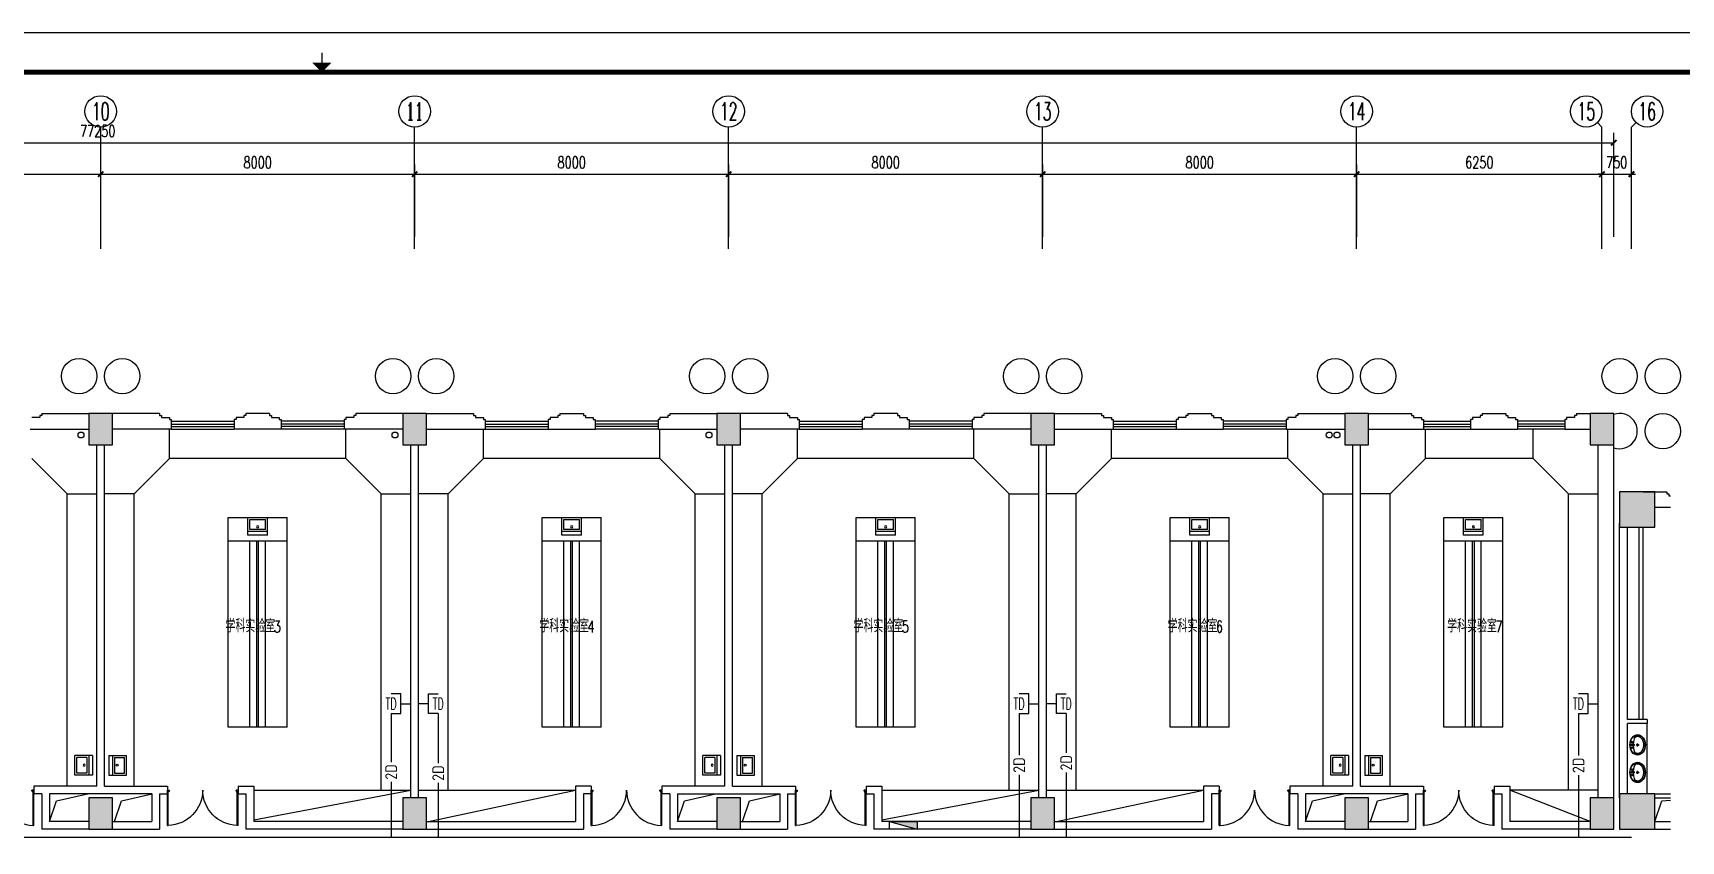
# Model space of a CAD drawing. Extents: x 190999 to 834799, y -200814 to 215286.
# Drawn here: x 361987 to 403976, y 51186 to 71786 of the extents above; entities that cross this region are included whole.
import ezdxf
from ezdxf.enums import TextEntityAlignment as Align

# ---------------------------------------------------------------- set-up
doc = ezdxf.new("R2010")
doc.units = 0
doc.header["$LTSCALE"] = 1000
doc.header["$MEASUREMENT"] = 0
for name, color, linetype in [('00-EQUIP', 3, 'Continuous'), ('00-SIG_TEXT', 7, 'Continuous'), ('00-WIRE-4', 6, 'Continuous'), ('A-卫生间', 250, 'Continuous'), ('A-墙线', 2, 'Continuous'), ('A-外包装修', 250, 'Continuous'), ('A-外窗', 145, 'Continuous'), ('A-家具', 250, 'Continuous'), ('A-门', 167, 'Continuous'), ('AXIS', 3, 'Continuous'), ('AXIS_TEXT', 7, 'Continuous'), ('COLUMN', 2, 'Continuous'), ('EQUIP_消火栓', 6, 'Continuous'), ('PUB_HATCH', 250, 'Continuous'), ('图框', 189, 'Continuous'), ('房间名称', 7, 'Continuous'), ('桥架', 1, 'Continuous'), ('洞口线', 177, 'Continuous'), ('雨水管', 3, 'Continuous')]:
    doc.layers.add(name, color=color, linetype=linetype)
doc.styles.add('-GBCBIGGBENOR', font='GBENOR.shx', dxfattribs={"bigfont": 'GBCBIG.shx'})
doc.styles.add('_COMPLEX', font='COMPLEX.shx', dxfattribs={"width": 0.5})
doc.styles.add('_TCH_AXIS', font='COMPLEX', dxfattribs={"bigfont": 'GBCBIG'})
doc.styles.add('_TCH_DIM', font='SIMPLEX', dxfattribs={"bigfont": 'GBCBIG'})
doc.styles.add('COMPLEX', font='COMPLEX')
doc.styles.add('DIM_FONT', font='SIMPLEX', dxfattribs={"width": 0.7, "bigfont": 'GBCBIG'})
doc.styles.get("Standard").update_dxf_attribs({"font": 'simhei.ttf'})
doc.styles.add('zz-1', font='arial.ttf', dxfattribs={"width": 0.8})
doc.dimstyles.new('DIMN', dxfattribs={"dimtxt": 300, "dimasz": 100, "dimexe": 250, "dimexo": 300, "dimgap": 150, "dimtad": 1, "dimdec": 0, "dimzin": 0, "dimdsep": 46, "dimtxsty": 'DIM_FONT', "dimblk": 'ARCHTICK', "dimcen": 0.09, "dimclrt": 7, "dimazin": 2, "dimtfac": 1, "dimtdec": 0, "dimtix": 1, "dimtmove": 2, "dimatfit": 3, "dimfxl": 0, "dimtolj": 1, "dimtzin": 0, "dimarcsym": 0})

# ---------------------------------------------------------------- blocks, each defined once
blk = doc.blocks.new('TJAD_TK_A0')
at = {"layer": '图框'}
blk.add_line((2162, 399.3), (973, 399.3), dxfattribs=at)
at = {"layer": '图框', "const_width": 0.3}
blk.add_lwpolyline([(1567.5, 391.74), (1567.5, 394.24)], dxfattribs=at)
at = {"layer": '图框', "const_width": 1.2}
blk.add_lwpolyline([(2152, -431.7), (2152, 389.3), (998, 389.3), (998, -431.7)], close=True, dxfattribs=at)
at = {"layer": '图框'}
blk.add_solid([(1565, 391.74), (1570, 391.74), (1567.5, 389.24)], dxfattribs=at)
blk = doc.blocks.new('m1800')
at = {"layer": 'A-墙线'}
for p, q in [((-900, -100), (-900, 100)), ((900, -100), (900, 100))]:
    blk.add_line(p, q, dxfattribs=at)
at = {"layer": 'A-门'}
for p, q in [((-900, 900), (-900, 0)), ((-900, 900), (-880, 900)), ((-880, 900), (-880, 50)), ((880, 900), (880, 50)), ((900, 900), (880, 900)), ((900, 900), (900, 0)), ((-900, 50), (-870, 50)), ((-900, 0), (-850, 0)), ((-870, 50), (-870, 30)), ((-870, 30), (-850, 30)), ((-850, 30), (-850, 0)), ((850, 30), (850, 0)), ((870, 30), (850, 30)), ((900, 0), (850, 0)), ((870, 50), (870, 30)), ((900, 50), (870, 50))]:
    blk.add_line(p, q, dxfattribs=at)
for centre, start, end in [((-900, 0), 0, 88.7267), ((900, 0), 91.2733, 180)]:
    blk.add_arc(centre, 900, start, end, dxfattribs=at)
blk = doc.blocks.new('手盆')
at = {"layer": 'A-卫生间'}
for p, q in [((113, 12), (46, 16)), ((160, 0), (235, 0)), ((198, -37), (198, 38)), ((113, -11), (46, -16))]:
    blk.add_line(p, q, dxfattribs=at)
for centre, major_axis, ratio, start_param, end_param in [((198, 0), (0, 259), 0.763797, 3.141593, 9.424778), ((194, 0), (0, 259), 0.413212, 0.351725, 1.519021), ((106, 0), (0, 13.9), 0.9, 3.760941, 5.663837), ((194, 0), (0, 259), 0.413212, 1.620217, 2.789865)]:
    blk.add_ellipse(centre, major_axis=major_axis, ratio=ratio, start_param=start_param, end_param=end_param, dxfattribs=at)
for centre, major_axis in [((46, 0), (0, 15.8)), ((56, 71), (0, 20.6)), ((56, 71), (0, 15.6)), ((198, 0), (0, 23.4)), ((56, -71), (0, 20.6)), ((56, -71), (0, 15.6))]:
    blk.add_ellipse(centre, major_axis=major_axis, ratio=0.9, dxfattribs=at)
for points, knots in [([(198, -249), (204, -249), (211, -249), (228, -246), (239, -243), (260, -236), (270, -231), (290, -218), (299, -211), (317, -194), (325, -185), (340, -164), (347, -153), (360, -129), (365, -116), (374, -90), (378, -76), (383, -48), (385, -34), (387, -5), (387, 9), (385, 38), (383, 52), (377, 80), (373, 94), (364, 120), (358, 133), (345, 156), (338, 167), (323, 187), (314, 197), (296, 213), (287, 220), (267, 232), (257, 237), (236, 244), (225, 247), (204, 249), (193, 249), (171, 247), (161, 245), (140, 237), (129, 232), (110, 221), (100, 213), (82, 197), (74, 188), (58, 168), (51, 157), (38, 133), (32, 121), (23, 95), (19, 81), (13, 53), (11, 39), (9, 10), (9, -4), (10, -33), (12, -47), (18, -75), (21, -89), (30, -115), (36, -128), (48, -152), (55, -163), (70, -184), (78, -193), (96, -210), (105, -218), (125, -230), (135, -235), (156, -243), (167, -246), (184, -249), (191, -249), (198, -249)], [0, 0, 0, 0, 0.105369, 0.105369, 0.278747, 0.278747, 0.452125, 0.452125, 0.625504, 0.625504, 0.798882, 0.798882, 0.97226, 0.97226, 1.145639, 1.145639, 1.319017, 1.319017, 1.492395, 1.492395, 1.665774, 1.665774, 1.839152, 1.839152, 2.01253, 2.01253, 2.185909, 2.185909, 2.359287, 2.359287, 2.532665, 2.532665, 2.706044, 2.706044, 2.879422, 2.879422, 3.0528, 3.0528, 3.226179, 3.226179, 3.399557, 3.399557, 3.572935, 3.572935, 3.746313, 3.746313, 3.919692, 3.919692, 4.09307, 4.09307, 4.266448, 4.266448, 4.439827, 4.439827, 4.613205, 4.613205, 4.786583, 4.786583, 4.959962, 4.959962, 5.13334, 5.13334, 5.306718, 5.306718, 5.480097, 5.480097, 5.653475, 5.653475, 5.826853, 5.826853, 6.000232, 6.000232, 6.17361, 6.17361, 6.283185, 6.283185, 6.283185, 6.283185]), ([(119, -185), (121, -187), (123, -188), (130, -193), (135, -196), (146, -202), (152, -205), (163, -209), (169, -210), (180, -213), (186, -214), (194, -214), (196, -214), (198, -214), (204, -214), (209, -214), (222, -212), (229, -210), (241, -206), (245, -204), (254, -200), (259, -197), (269, -191), (275, -187), (286, -178), (291, -173), (300, -162), (304, -158), (314, -145), (319, -137), (327, -123), (329, -118), (334, -107), (336, -101), (341, -89), (343, -83), (346, -71), (348, -64), (351, -49), (352, -40), (354, -22), (355, -13), (355, 5), (355, 14), (354, 32), (352, 41), (349, 58), (348, 66), (343, 81), (341, 89), (335, 104), (332, 111), (326, 125), (322, 132), (314, 144), (310, 150), (301, 162), (296, 167), (287, 177), (281, 181), (272, 189), (267, 192), (256, 199), (250, 202), (238, 207), (233, 209), (223, 211), (217, 212), (205, 214), (198, 214), (186, 213), (181, 213), (171, 211), (166, 210), (151, 205), (141, 200), (128, 191), (123, 188), (119, 185)], [5.740897, 5.740897, 5.740897, 5.740897, 5.780874, 5.780874, 5.896829, 5.896829, 6.012784, 6.012784, 6.128739, 6.128739, 6.240697, 6.240697, 6.283185, 6.283185, 6.283185, 6.399826, 6.399826, 6.5409, 6.5409, 6.634, 6.634, 6.7271, 6.7271, 6.852188, 6.852188, 6.977276, 6.977276, 7.077377, 7.077377, 7.229977, 7.229977, 7.317389, 7.317389, 7.404801, 7.404801, 7.497094, 7.497094, 7.589386, 7.589386, 7.712334, 7.712334, 7.835281, 7.835281, 7.958228, 7.958228, 8.081175, 8.081175, 8.194983, 8.194983, 8.30879, 8.30879, 8.422598, 8.422598, 8.537599, 8.537599, 8.6526, 8.6526, 8.767602, 8.767602, 8.884432, 8.884432, 8.982435, 8.982435, 9.119467, 9.119467, 9.224191, 9.224191, 9.328914, 9.328914, 9.470087, 9.470087, 9.571187, 9.571187, 9.672288, 9.672288, 9.874489, 9.874489, 9.967059, 9.967059, 9.967059, 9.967059])]:
    blk.add_open_spline(points, degree=3, knots=knots, dxfattribs=at)
blk.add_point((46, 0), dxfattribs=at)
blk = doc.blocks.new('$TwtSys$00000434')
for p, q in [((-0.5, 0.5), (-0.5, -0.5)), ((-0.5, -0.5), (0.5, 0.5)), ((0.5, 0.5), (-0.5, 0.5)), ((0.5, -0.5), (0.5, 0.5)), ((-0.5, -0.5), (0.5, -0.5))]:
    blk.add_line(p, q)
blk.add_solid([(0.5, -0.5), (0.5, 0.5), (-0.5, -0.5)])
blk = doc.blocks.new('_ArchTick')
at = {"const_width": 0.5}
blk.add_lwpolyline([(-0.7, -0.7), (0.7, 0.7)], dxfattribs=at)
blk = doc.blocks.new('*D1048')
at = {"layer": 'AXIS', "color": 0, "lineweight": -2}
for p, q in [((355712, 66586), (355712, 68436)), ((355712, 68186), (363712, 68186)), ((363712, 66586), (363712, 68436))]:
    blk.add_line(p, q, dxfattribs=at)
at = {"layer": 'Defpoints', "color": 0}
for p in [(363712, 68186), (355712, 66286), (363712, 66286)]:
    blk.add_point(p, dxfattribs=at)
at = {"layer": 'AXIS', "color": 0, "lineweight": -2, "xscale": 100, "yscale": 100, "zscale": 100, "rotation": 180}
blk.add_blockref('_ArchTick', (355712, 68186), dxfattribs=at)
at = {"layer": 'AXIS', "color": 0, "lineweight": -2, "xscale": 100, "yscale": 100, "zscale": 100}
blk.add_blockref('_ArchTick', (363712, 68186), dxfattribs=at)
at = {"layer": 'AXIS', "color": 7, "insert": (359712, 68486), "char_height": 300, "attachment_point": 5, "style": 'DIM_FONT'}
blk.add_mtext('\\A1;8000', dxfattribs=at)
blk = doc.blocks.new('*D1049')
at = {"layer": 'AXIS', "color": 0, "lineweight": -2}
for p, q in [((363712, 66586), (363712, 68436)), ((363712, 68186), (371712, 68186)), ((371712, 66586), (371712, 68436))]:
    blk.add_line(p, q, dxfattribs=at)
at = {"layer": 'Defpoints', "color": 0}
for p in [(371712, 68186), (363712, 66286), (371712, 66286)]:
    blk.add_point(p, dxfattribs=at)
at = {"layer": 'AXIS', "color": 0, "lineweight": -2, "xscale": 100, "yscale": 100, "zscale": 100, "rotation": 180}
blk.add_blockref('_ArchTick', (363712, 68186), dxfattribs=at)
at = {"layer": 'AXIS', "color": 0, "lineweight": -2, "xscale": 100, "yscale": 100, "zscale": 100}
blk.add_blockref('_ArchTick', (371712, 68186), dxfattribs=at)
at = {"layer": 'AXIS', "color": 7, "insert": (367712, 68486), "char_height": 300, "attachment_point": 5, "style": 'DIM_FONT'}
blk.add_mtext('\\A1;8000', dxfattribs=at)
blk = doc.blocks.new('*D1050')
at = {"layer": 'AXIS', "color": 0, "lineweight": -2}
for p, q in [((371712, 66586), (371712, 68436)), ((371712, 68186), (379712, 68186)), ((379712, 66586), (379712, 68436))]:
    blk.add_line(p, q, dxfattribs=at)
at = {"layer": 'Defpoints', "color": 0}
for p in [(379712, 68186), (371712, 66286), (379712, 66286)]:
    blk.add_point(p, dxfattribs=at)
at = {"layer": 'AXIS', "color": 0, "lineweight": -2, "xscale": 100, "yscale": 100, "zscale": 100, "rotation": 180}
blk.add_blockref('_ArchTick', (371712, 68186), dxfattribs=at)
at = {"layer": 'AXIS', "color": 0, "lineweight": -2, "xscale": 100, "yscale": 100, "zscale": 100}
blk.add_blockref('_ArchTick', (379712, 68186), dxfattribs=at)
at = {"layer": 'AXIS', "color": 7, "insert": (375712, 68486), "char_height": 300, "attachment_point": 5, "style": 'DIM_FONT'}
blk.add_mtext('\\A1;8000', dxfattribs=at)
blk = doc.blocks.new('*D1051')
at = {"layer": 'AXIS', "color": 0, "lineweight": -2}
for p, q in [((379712, 66586), (379712, 68436)), ((379712, 68186), (387712, 68186)), ((387712, 66586), (387712, 68436))]:
    blk.add_line(p, q, dxfattribs=at)
at = {"layer": 'Defpoints', "color": 0}
for p in [(387712, 68186), (379712, 66286), (387712, 66286)]:
    blk.add_point(p, dxfattribs=at)
at = {"layer": 'AXIS', "color": 0, "lineweight": -2, "xscale": 100, "yscale": 100, "zscale": 100, "rotation": 180}
blk.add_blockref('_ArchTick', (379712, 68186), dxfattribs=at)
at = {"layer": 'AXIS', "color": 0, "lineweight": -2, "xscale": 100, "yscale": 100, "zscale": 100}
blk.add_blockref('_ArchTick', (387712, 68186), dxfattribs=at)
at = {"layer": 'AXIS', "color": 7, "insert": (383712, 68486), "char_height": 300, "attachment_point": 5, "style": 'DIM_FONT'}
blk.add_mtext('\\A1;8000', dxfattribs=at)
blk = doc.blocks.new('*D1052')
at = {"layer": 'AXIS', "color": 0, "lineweight": -2}
for p, q in [((387712, 66586), (387712, 68436)), ((387712, 68186), (395712, 68186)), ((395712, 66586), (395712, 68436))]:
    blk.add_line(p, q, dxfattribs=at)
at = {"layer": 'Defpoints', "color": 0}
for p in [(395712, 68186), (387712, 66286), (395712, 66286)]:
    blk.add_point(p, dxfattribs=at)
at = {"layer": 'AXIS', "color": 0, "lineweight": -2, "xscale": 100, "yscale": 100, "zscale": 100, "rotation": 180}
blk.add_blockref('_ArchTick', (387712, 68186), dxfattribs=at)
at = {"layer": 'AXIS', "color": 0, "lineweight": -2, "xscale": 100, "yscale": 100, "zscale": 100}
blk.add_blockref('_ArchTick', (395712, 68186), dxfattribs=at)
at = {"layer": 'AXIS', "color": 7, "insert": (391712, 68486), "char_height": 300, "attachment_point": 5, "style": 'DIM_FONT'}
blk.add_mtext('\\A1;8000', dxfattribs=at)
blk = doc.blocks.new('*D1053')
at = {"layer": 'AXIS', "color": 0, "lineweight": -2}
for p, q in [((395712, 66586), (395712, 68436)), ((395712, 68186), (401962, 68186)), ((401962, 66586), (401962, 68436))]:
    blk.add_line(p, q, dxfattribs=at)
at = {"layer": 'Defpoints', "color": 0}
for p in [(401962, 68186), (395712, 66286), (401962, 66286)]:
    blk.add_point(p, dxfattribs=at)
at = {"layer": 'AXIS', "color": 0, "lineweight": -2, "xscale": 100, "yscale": 100, "zscale": 100, "rotation": 180}
blk.add_blockref('_ArchTick', (395712, 68186), dxfattribs=at)
at = {"layer": 'AXIS', "color": 0, "lineweight": -2, "xscale": 100, "yscale": 100, "zscale": 100}
blk.add_blockref('_ArchTick', (401962, 68186), dxfattribs=at)
at = {"layer": 'AXIS', "color": 7, "insert": (398837, 68486), "char_height": 300, "attachment_point": 5, "style": 'DIM_FONT'}
blk.add_mtext('\\A1;6250', dxfattribs=at)
blk = doc.blocks.new('*D1054')
at = {"layer": 'AXIS', "color": 0, "lineweight": -2}
for p, q in [((401962, 68186), (401862, 68186)), ((401962, 66586), (401962, 68436)), ((401962, 68186), (402712, 68186)), ((402712, 66586), (402712, 68436)), ((402712, 68186), (402812, 68186))]:
    blk.add_line(p, q, dxfattribs=at)
at = {"layer": 'Defpoints', "color": 0}
for p in [(402712, 68186), (401962, 66286), (402712, 66286)]:
    blk.add_point(p, dxfattribs=at)
at = {"layer": 'AXIS', "color": 0, "lineweight": -2, "xscale": 100, "yscale": 100, "zscale": 100}
blk.add_blockref('_ArchTick', (401962, 68186), dxfattribs=at)
at = {"layer": 'AXIS', "color": 0, "lineweight": -2, "xscale": 100, "yscale": 100, "zscale": 100, "rotation": 180}
blk.add_blockref('_ArchTick', (402712, 68186), dxfattribs=at)
at = {"layer": 'AXIS', "color": 7, "insert": (402337, 68486), "char_height": 300, "attachment_point": 5, "style": 'DIM_FONT'}
blk.add_mtext('\\A1;750', dxfattribs=at)
blk = doc.blocks.new('*D1055')
at = {"layer": 'AXIS', "color": 0, "lineweight": -2}
for p, q in [((325012, 66586), (325012, 69236)), ((325012, 68986), (402262, 68986)), ((402262, 66586), (402262, 69236))]:
    blk.add_line(p, q, dxfattribs=at)
at = {"layer": 'Defpoints', "color": 0}
for p in [(402262, 68986), (325012, 66286), (402262, 66286)]:
    blk.add_point(p, dxfattribs=at)
at = {"layer": 'AXIS', "color": 0, "lineweight": -2, "xscale": 100, "yscale": 100, "zscale": 100, "rotation": 180}
blk.add_blockref('_ArchTick', (325012, 68986), dxfattribs=at)
at = {"layer": 'AXIS', "color": 0, "lineweight": -2, "xscale": 100, "yscale": 100, "zscale": 100}
blk.add_blockref('_ArchTick', (402262, 68986), dxfattribs=at)
at = {"layer": 'AXIS', "color": 7, "insert": (363637, 69286), "char_height": 300, "attachment_point": 5, "style": 'DIM_FONT'}
blk.add_mtext('\\A1;77250', dxfattribs=at)
blk = doc.blocks.new('_AXISO')
blk.add_circle((0, 0), 0.5)
at = {"layer": 'AXIS_TEXT', "style": 'COMPLEX', "width": 1.041667}
blk.add_attdef('A', text='', height=0.56, dxfattribs=at).set_placement((-0.25, -0.28), (0.25, -0.28), align=Align.FIT)
blk = doc.blocks.new('$plan$00001609')
at = {"linetype": 'Continuous'}
for p, q in [((0, -251), (0, 251)), ((0, 251), (450, 251)), ((93, -251), (93, 251)), ((146, -199), (146, 199)), ((146, 199), (397, 199)), ((397, 199), (397, -199)), ((450, 251), (450, -251)), ((0, -251), (450, -251)), ((146, -199), (397, -199))]:
    blk.add_line(p, q, dxfattribs=at)
blk.add_line((238, 2), (238, 0))
blk.add_arc((212, 0), 26, 4.716, 0, dxfattribs=at)
at = {"style": 'zz-1'}
for tag in ['YSIZE', 'XSIZE']:
    blk.add_attdef(tag, (0, 0), '', height=0.5, dxfattribs=at)
blk = doc.blocks.new('_LINKPT1')
at = {"color": 0}
blk.add_line((0, 0), (0, 0), dxfattribs=at)
blk = doc.blocks.new('IO37IMB6')
for p, q in [((-0.5, 0.499), (-0.5, 0.999)), ((0.5, 0.999), (0.5, 0.499)), ((0.5, 0.499), (-0.5, 0.499)), ((0, 0.5), (0, 0))]:
    blk.add_line(p, q)
at = {"xscale": 0.002, "yscale": 0.002, "zscale": 0.002}
for p in [(0, 1.384), (-0.5, 0.499), (0, 0), (0.5, 0.499)]:
    blk.add_blockref('_LINKPT1', p, dxfattribs=at)
at = {"style": '_COMPLEX', "width": 0.6, "flags": 8}
blk.add_attdef('$TEXT$', text='', height=0.6, dxfattribs=at).set_placement((0, 1), align=Align.MIDDLE_CENTER)
at = {"flags": 9}
blk.add_attdef('A', (0, 0), '', height=0.00002, dxfattribs=at)

msp = doc.modelspace()

# ---------------------------------------------------------------- hatches: boundary and pattern name
at = {"layer": 'PUB_HATCH'}
for points in [[(364011.6, 61286.5), (364011.6, 62086.5), (363411.6, 62086.5), (363411.6, 61286.5)], [(372011.6, 61286.5), (372011.6, 62086.5), (371411.6, 62086.5), (371411.6, 61286.5)], [(380011.6, 61286.5), (380011.6, 62086.5), (379411.6, 62086.5), (379411.6, 61286.5)], [(388011.6, 61286.5), (388011.6, 62086.5), (387411.6, 62086.5), (387411.6, 61286.5)], [(396011.6, 61286.5), (396011.6, 62086.5), (395411.6, 62086.5), (395411.6, 61286.5)], [(402261.6, 61286.5), (402261.6, 62086.5), (401661.6, 62086.5), (401661.6, 61286.5)], [(403311.6, 59186.5), (403311.6, 60086.5), (402411.6, 60086.5), (402411.6, 59186.5)], [(364011.6, 51486.5), (364011.6, 52286.5), (363411.6, 52286.5), (363411.6, 51486.5)], [(372011.6, 51486.5), (372011.6, 52286.5), (371411.6, 52286.5), (371411.6, 51486.5)], [(380011.6, 51486.5), (380011.6, 52286.5), (379411.6, 52286.5), (379411.6, 51486.5)], [(388011.6, 51486.5), (388011.6, 52286.5), (387411.6, 52286.5), (387411.6, 51486.5)], [(396011.6, 51486.5), (396011.6, 52286.5), (395411.6, 52286.5), (395411.6, 51486.5)], [(402261.6, 51486.5), (402261.6, 52286.5), (401661.6, 52286.5), (401661.6, 51486.5)], [(403311.6, 51486.5), (403311.6, 52386.5), (402411.6, 52386.5), (402411.6, 51486.5)]]:
    msp.add_hatch(color=256, dxfattribs=at).paths.add_polyline_path(points)

# ---------------------------------------------------------------- linework, layer by layer
at = {"layer": '00-WIRE-4'}
for p, q in [((371112.1, 54436.5), (371112.1, 53199.6)), ((372311.1, 54436.5), (372311.1, 53170.6)), ((387112.1, 54436.5), (387112.1, 53374.1)), ((388311.1, 54436.5), (388311.1, 53432.2)), ((401362.1, 54436.5), (401362.1, 53368.7)), ((388311.1, 52931.6), (388311.1, 51286.5)), ((371112.1, 52699), (371112.1, 51286.5)), ((372311.1, 52670), (372311.1, 51286.5)), ((387112.1, 52873.6), (387112.1, 51286.5)), ((401362.1, 52868.1), (401362.1, 51286.5))]:
    msp.add_line(p, q, dxfattribs=at)
at = {"layer": 'A-卫生间'}
for p, q in [((402911.6, 54286.5), (402911.6, 59186.5)), ((403011.6, 54286.5), (403011.6, 59186.5)), ((403111.6, 52386.5), (403111.6, 54186.5))]:
    msp.add_line(p, q, dxfattribs=at)
at = {"layer": 'A-墙线'}
for p, q in [((362161.6, 61986.5), (361961.6, 61986.5)), ((362161.6, 62036.5), (362161.6, 61986.5)), ((362211.6, 62036.5), (362161.6, 62036.5)), ((362211.6, 62086.5), (363411.6, 62086.5)), ((362211.6, 62086.5), (362211.6, 62036.5)), ((365211.6, 62086.5), (364011.6, 62086.5)), ((365211.6, 62086.5), (365211.6, 62036.5)), ((365211.6, 62036.5), (365261.6, 62036.5)), ((365261.6, 62036.5), (365261.6, 61986.5)), ((365261.6, 61986.5), (365461.6, 61986.5)), ((365461.6, 61986.5), (365461.6, 61936.5)), ((365461.6, 61936.5), (365511.6, 61936.5)), ((365511.6, 61936.5), (365511.6, 61686.5)), ((367161.6, 61936.5), (367111.6, 61936.5)), ((367111.6, 61936.5), (367111.6, 61686.5)), ((367161.6, 61986.5), (367161.6, 61936.5)), ((367361.6, 61986.5), (367161.6, 61986.5)), ((367361.6, 62036.5), (367361.6, 61986.5)), ((367411.6, 62036.5), (367361.6, 62036.5)), ((368011.6, 62086.5), (367411.6, 62086.5)), ((367411.6, 62086.5), (367411.6, 62036.5)), ((368011.6, 62086.5), (368011.6, 62036.5)), ((368011.6, 62036.5), (368061.6, 62036.5)), ((368061.6, 62036.5), (368061.6, 61986.5)), ((368061.6, 61986.5), (368261.6, 61986.5)), ((368261.6, 61986.5), (368261.6, 61936.5)), ((368261.6, 61936.5), (368311.6, 61936.5)), ((368311.6, 61936.5), (368311.6, 61686.5)), ((369961.6, 61936.5), (369911.6, 61936.5)), ((369911.6, 61936.5), (369911.6, 61686.5)), ((369961.6, 61986.5), (369961.6, 61936.5)), ((370161.6, 61986.5), (369961.6, 61986.5)), ((370161.6, 62036.5), (370161.6, 61986.5)), ((370211.6, 62036.5), (370161.6, 62036.5)), ((371411.6, 62086.5), (370211.6, 62086.5)), ((370211.6, 62086.5), (370211.6, 62036.5)), ((372011.6, 62086.5), (373211.6, 62086.5)), ((373211.6, 62086.5), (373211.6, 62036.5)), ((373211.6, 62036.5), (373261.6, 62036.5)), ((373261.6, 62036.5), (373261.6, 61986.5)), ((373261.6, 61986.5), (373461.6, 61986.5)), ((373461.6, 61986.5), (373461.6, 61936.5)), ((373461.6, 61936.5), (373511.6, 61936.5)), ((373511.6, 61936.5), (373511.6, 61686.5)), ((375161.6, 61936.5), (375111.6, 61936.5)), ((375111.6, 61936.5), (375111.6, 61686.5)), ((375161.6, 61986.5), (375161.6, 61936.5)), ((375361.6, 61986.5), (375161.6, 61986.5)), ((375361.6, 62036.5), (375361.6, 61986.5)), ((375411.6, 62036.5), (375361.6, 62036.5)), ((375411.6, 62086.5), (376011.6, 62086.5)), ((375411.6, 62086.5), (375411.6, 62036.5)), ((376011.6, 62086.5), (376011.6, 62036.5)), ((376011.6, 62036.5), (376061.6, 62036.5)), ((376061.6, 62036.5), (376061.6, 61986.5)), ((376061.6, 61986.5), (376261.6, 61986.5)), ((376261.6, 61986.5), (376261.6, 61936.5)), ((376261.6, 61936.5), (376311.6, 61936.5)), ((376311.6, 61936.5), (376311.6, 61686.5)), ((377961.6, 61936.5), (377911.6, 61936.5)), ((377911.6, 61936.5), (377911.6, 61686.5)), ((377961.6, 61986.5), (377961.6, 61936.5)), ((378161.6, 61986.5), (377961.6, 61986.5)), ((378161.6, 62036.5), (378161.6, 61986.5)), ((378211.6, 62036.5), (378161.6, 62036.5)), ((378211.6, 62086.5), (379411.6, 62086.5)), ((378211.6, 62086.5), (378211.6, 62036.5)), ((381211.6, 62086.5), (380011.6, 62086.5)), ((381211.6, 62086.5), (381211.6, 62036.5)), ((381211.6, 62036.5), (381261.6, 62036.5)), ((381261.6, 62036.5), (381261.6, 61986.5)), ((381261.6, 61986.5), (381461.6, 61986.5)), ((381461.6, 61986.5), (381461.6, 61936.5)), ((381461.6, 61936.5), (381511.6, 61936.5)), ((381511.6, 61936.5), (381511.6, 61686.5)), ((383161.6, 61936.5), (383111.6, 61936.5)), ((383111.6, 61936.5), (383111.6, 61686.5)), ((383161.6, 61986.5), (383161.6, 61936.5)), ((383361.6, 61986.5), (383161.6, 61986.5)), ((383361.6, 62036.5), (383361.6, 61986.5)), ((383411.6, 62036.5), (383361.6, 62036.5)), ((384011.6, 62086.5), (383411.6, 62086.5)), ((383411.6, 62086.5), (383411.6, 62036.5)), ((384011.6, 62086.5), (384011.6, 62036.5)), ((384011.6, 62036.5), (384061.6, 62036.5)), ((384061.6, 62036.5), (384061.6, 61986.5)), ((384061.6, 61986.5), (384261.6, 61986.5)), ((384261.6, 61986.5), (384261.6, 61936.5)), ((384261.6, 61936.5), (384311.6, 61936.5)), ((384311.6, 61936.5), (384311.6, 61686.5)), ((385961.6, 61936.5), (385911.6, 61936.5)), ((385911.6, 61936.5), (385911.6, 61686.5)), ((385961.6, 61986.5), (385961.6, 61936.5)), ((386161.6, 61986.5), (385961.6, 61986.5)), ((386161.6, 62036.5), (386161.6, 61986.5)), ((386211.6, 62036.5), (386161.6, 62036.5)), ((387411.6, 62086.5), (386211.6, 62086.5)), ((386211.6, 62086.5), (386211.6, 62036.5)), ((388011.6, 62086.5), (389211.6, 62086.5)), ((389211.6, 62086.5), (389211.6, 62036.5)), ((389211.6, 62036.5), (389261.6, 62036.5)), ((389261.6, 62036.5), (389261.6, 61986.5)), ((389261.6, 61986.5), (389461.6, 61986.5)), ((389461.6, 61986.5), (389461.6, 61936.5)), ((389461.6, 61936.5), (389511.6, 61936.5)), ((389511.6, 61936.5), (389511.6, 61686.5)), ((391161.6, 61936.5), (391111.6, 61936.5)), ((391111.6, 61936.5), (391111.6, 61686.5)), ((391161.6, 61986.5), (391161.6, 61936.5)), ((391361.6, 61986.5), (391161.6, 61986.5)), ((391361.6, 62036.5), (391361.6, 61986.5)), ((391411.6, 62036.5), (391361.6, 62036.5)), ((391411.6, 62086.5), (392011.6, 62086.5)), ((391411.6, 62086.5), (391411.6, 62036.5)), ((392011.6, 62086.5), (392011.6, 62036.5)), ((392011.6, 62036.5), (392061.6, 62036.5)), ((392061.6, 62036.5), (392061.6, 61986.5)), ((392061.6, 61986.5), (392261.6, 61986.5)), ((392261.6, 61986.5), (392261.6, 61936.5)), ((392261.6, 61936.5), (392311.6, 61936.5)), ((392311.6, 61936.5), (392311.6, 61686.5)), ((393961.6, 61936.5), (393911.6, 61936.5)), ((393911.6, 61936.5), (393911.6, 61686.5)), ((393961.6, 61986.5), (393961.6, 61936.5)), ((394161.6, 61986.5), (393961.6, 61986.5)), ((394161.6, 62036.5), (394161.6, 61986.5)), ((394211.6, 62036.5), (394161.6, 62036.5)), ((394211.6, 62086.5), (395411.6, 62086.5)), ((394211.6, 62086.5), (394211.6, 62036.5)), ((396011.6, 62086.5), (397111.6, 62086.5)), ((397111.6, 62086.5), (397111.6, 62036.5)), ((397111.6, 62036.5), (397161.6, 62036.5)), ((397161.6, 62036.5), (397161.6, 61986.5)), ((397161.6, 61986.5), (397361.6, 61986.5)), ((397361.6, 61986.5), (397361.6, 61936.5)), ((397361.6, 61936.5), (397411.6, 61936.5)), ((397411.6, 61936.5), (397411.6, 61686.5)), ((398661.6, 61936.5), (398611.6, 61936.5)), ((398611.6, 61936.5), (398611.6, 61686.5)), ((398661.6, 61986.5), (398661.6, 61936.5)), ((398861.6, 61986.5), (398661.6, 61986.5)), ((398861.6, 62036.5), (398861.6, 61986.5)), ((398911.6, 62036.5), (398861.6, 62036.5)), ((398911.6, 62086.5), (399511.6, 62086.5)), ((398911.6, 62086.5), (398911.6, 62036.5)), ((399511.6, 62086.5), (399511.6, 62036.5)), ((399511.6, 62036.5), (399561.6, 62036.5)), ((399561.6, 62036.5), (399561.6, 61986.5)), ((399561.6, 61986.5), (399761.6, 61986.5)), ((399761.6, 61986.5), (399761.6, 61936.5)), ((399761.6, 61936.5), (399811.6, 61936.5)), ((399811.6, 61936.5), (399811.6, 61686.5)), ((401061.6, 61936.5), (401011.6, 61936.5)), ((401011.6, 61936.5), (401011.6, 61686.5)), ((401061.6, 61986.5), (401061.6, 61936.5)), ((401261.6, 61986.5), (401061.6, 61986.5)), ((401261.6, 62036.5), (401261.6, 61986.5)), ((401311.6, 62036.5), (401261.6, 62036.5)), ((401311.6, 62086.5), (401661.6, 62086.5)), ((401311.6, 62086.5), (401311.6, 62036.5)), ((361911.6, 61686.5), (363411.6, 61686.5)), ((365511.6, 61686.5), (364011.6, 61686.5)), ((368311.6, 61686.5), (367111.6, 61686.5)), ((371411.6, 61686.5), (369911.6, 61686.5)), ((372011.6, 61686.5), (373511.6, 61686.5)), ((375111.6, 61686.5), (376311.6, 61686.5)), ((377911.6, 61686.5), (379411.6, 61686.5)), ((381511.6, 61686.5), (380011.6, 61686.5)), ((384311.6, 61686.5), (383111.6, 61686.5)), ((387411.6, 61686.5), (385911.6, 61686.5)), ((388011.6, 61686.5), (389511.6, 61686.5)), ((391111.6, 61686.5), (392311.6, 61686.5)), ((393911.6, 61686.5), (395411.6, 61686.5)), ((396011.6, 61686.5), (397411.6, 61686.5)), ((398611.6, 61686.5), (399811.6, 61686.5)), ((401011.6, 61686.5), (401661.6, 61686.5)), ((363611.6, 52586.5), (363611.6, 61286.5)), ((363811.6, 52586.5), (363811.6, 61286.5)), ((371611.6, 52286.5), (371611.6, 61286.5)), ((371811.6, 52286.5), (371811.6, 61286.5)), ((379611.6, 52586.5), (379611.6, 61286.5)), ((379811.6, 52586.5), (379811.6, 61286.5)), ((387611.6, 52286.5), (387611.6, 61286.5)), ((387811.6, 52286.5), (387811.6, 61286.5)), ((395611.6, 52586.5), (395611.6, 61286.5)), ((395811.6, 52586.5), (395811.6, 61286.5)), ((401861.6, 52286.5), (401861.6, 61286.5)), ((402261.6, 52286.5), (402261.6, 61286.5)), ((403011.6, 60086.5), (403611.6, 60086.5)), ((403611.6, 60086.5), (403611.6, 60036.5)), ((403711.6, 59686.5), (403311.6, 59686.5)), ((403611.6, 60036.5), (403661.6, 60036.5)), ((403661.6, 60036.5), (403661.6, 59986.5)), ((403661.6, 59986.5), (403711.6, 59986.5)), ((402411.6, 52286.5), (402411.6, 59286.5)), ((402611.6, 54286.5), (402611.6, 59186.5)), ((403111.6, 54286.5), (402611.6, 54286.5)), ((402611.6, 52386.5), (402611.6, 54186.5)), ((403111.6, 54186.5), (402611.6, 54186.5)), ((403111.6, 54286.5), (403111.6, 54186.5)), ((363611.6, 52586.5), (362011.6, 52586.5)), ((363811.6, 52586.5), (365411.6, 52586.5)), ((367211.6, 52586.5), (367611.6, 52586.5)), ((367611.6, 52586.5), (367611.6, 51686.5)), ((376211.6, 52586.5), (375811.6, 52586.5)), ((375811.6, 52586.5), (375811.6, 51686.5)), ((379611.6, 52586.5), (378011.6, 52586.5)), ((379811.6, 52586.5), (381411.6, 52586.5)), ((383211.6, 52586.5), (383611.6, 52586.5)), ((383611.6, 52586.5), (383611.6, 51686.5)), ((392211.6, 52586.5), (391811.6, 52586.5)), ((391811.6, 52586.5), (391811.6, 51686.5)), ((395611.6, 52586.5), (394011.6, 52586.5)), ((395811.6, 52586.5), (397411.6, 52586.5)), ((399211.6, 52586.5), (399611.6, 52586.5)), ((399611.6, 52586.5), (399611.6, 51686.5)), ((362211.6, 52386.5), (362011.6, 52386.5)), ((362211.6, 52386.5), (362211.6, 51486.5)), ((365011.6, 52386.5), (362411.6, 52386.5)), ((362411.6, 52386.5), (362411.6, 51686.5)), ((365011.6, 52386.5), (365011.6, 51686.5)), ((365211.6, 52386.5), (365411.6, 52386.5)), ((365211.6, 52386.5), (365211.6, 51486.5)), ((367211.6, 52386.5), (367411.6, 52386.5)), ((367411.6, 52386.5), (367411.6, 51486.5)), ((376211.6, 52386.5), (376011.6, 52386.5)), ((376011.6, 52386.5), (376011.6, 51486.5)), ((378211.6, 52386.5), (378011.6, 52386.5)), ((378211.6, 52386.5), (378211.6, 51486.5)), ((378411.6, 52386.5), (381011.6, 52386.5)), ((378411.6, 52386.5), (378411.6, 51686.5)), ((381011.6, 52386.5), (381011.6, 51686.5)), ((381211.6, 52386.5), (381411.6, 52386.5)), ((381211.6, 52386.5), (381211.6, 51486.5)), ((383211.6, 52386.5), (383411.6, 52386.5)), ((383411.6, 52386.5), (383411.6, 51486.5)), ((392211.6, 52386.5), (392011.6, 52386.5)), ((392011.6, 52386.5), (392011.6, 51486.5)), ((394211.6, 52386.5), (394011.6, 52386.5)), ((394211.6, 52386.5), (394211.6, 51486.5)), ((397011.6, 52386.5), (394411.6, 52386.5)), ((394411.6, 52386.5), (394411.6, 51686.5)), ((397011.6, 52386.5), (397011.6, 51686.5)), ((397211.6, 52386.5), (397411.6, 52386.5)), ((397211.6, 52386.5), (397211.6, 51486.5)), ((399211.6, 52386.5), (399411.6, 52386.5)), ((399411.6, 52386.5), (399411.6, 51486.5)), ((403311.6, 52386.5), (403711.6, 52386.5)), ((403311.6, 52286.5), (403711.6, 52286.5)), ((363411.6, 51686.5), (362411.6, 51686.5)), ((364011.6, 51686.5), (365011.6, 51686.5)), ((371411.6, 51686.5), (367611.6, 51686.5)), ((372011.6, 51686.5), (375811.6, 51686.5)), ((379411.6, 51686.5), (378411.6, 51686.5)), ((380011.6, 51686.5), (381011.6, 51686.5)), ((387411.6, 51686.5), (383611.6, 51686.5)), ((388011.6, 51686.5), (391811.6, 51686.5)), ((395411.6, 51686.5), (394411.6, 51686.5)), ((396011.6, 51686.5), (397011.6, 51686.5)), ((401661.6, 51686.5), (399611.6, 51686.5)), ((403311.6, 51686.5), (403711.6, 51686.5)), ((363411.6, 51486.5), (362211.6, 51486.5)), ((364011.6, 51486.5), (365211.6, 51486.5)), ((371411.6, 51486.5), (367411.6, 51486.5)), ((372011.6, 51486.5), (376011.6, 51486.5)), ((379411.6, 51486.5), (378211.6, 51486.5)), ((380011.6, 51486.5), (381211.6, 51486.5)), ((387411.6, 51486.5), (383411.6, 51486.5)), ((388011.6, 51486.5), (392011.6, 51486.5)), ((395411.6, 51486.5), (394211.6, 51486.5)), ((396011.6, 51486.5), (397211.6, 51486.5)), ((401661.6, 51486.5), (399411.6, 51486.5)), ((403211.6, 51486.5), (403711.6, 51486.5))]:
    msp.add_line(p, q, dxfattribs=at)
at = {"layer": 'A-外包装修'}
for centre in [(363161.6, 63036.5), (364261.6, 63036.5), (371161.6, 63036.5), (372261.6, 63036.5), (379161.6, 63036.5), (380261.6, 63036.5), (387161.6, 63036.5), (388261.6, 63036.5), (395161.6, 63036.5), (396261.6, 63036.5), (402411.6, 63036.5), (403511.6, 63036.5), (403511.6, 61636.5)]:
    msp.add_circle(centre, 450, dxfattribs=at)
msp.add_arc((402411.6, 61636.5), 450, 250.52878, 109.47122, dxfattribs=at)
at = {"layer": 'A-外窗'}
for p, q in [((365511.6, 61886.5), (367111.6, 61886.5)), ((365511.6, 61816.5), (367111.6, 61816.5)), ((365511.6, 61756.5), (367111.6, 61756.5)), ((369911.6, 61886.5), (368311.6, 61886.5)), ((369911.6, 61816.5), (368311.6, 61816.5)), ((369911.6, 61756.5), (368311.6, 61756.5)), ((373511.6, 61886.5), (375111.6, 61886.5)), ((373511.6, 61816.5), (375111.6, 61816.5)), ((373511.6, 61756.5), (375111.6, 61756.5)), ((377911.6, 61886.5), (376311.6, 61886.5)), ((377911.6, 61816.5), (376311.6, 61816.5)), ((377911.6, 61756.5), (376311.6, 61756.5)), ((381511.6, 61886.5), (383111.6, 61886.5)), ((381511.6, 61816.5), (383111.6, 61816.5)), ((381511.6, 61756.5), (383111.6, 61756.5)), ((385911.6, 61886.5), (384311.6, 61886.5)), ((385911.6, 61816.5), (384311.6, 61816.5)), ((385911.6, 61756.5), (384311.6, 61756.5)), ((389511.6, 61886.5), (391111.6, 61886.5)), ((389511.6, 61816.5), (391111.6, 61816.5)), ((389511.6, 61756.5), (391111.6, 61756.5)), ((393911.6, 61886.5), (392311.6, 61886.5)), ((393911.6, 61816.5), (392311.6, 61816.5)), ((393911.6, 61756.5), (392311.6, 61756.5)), ((397411.6, 61886.5), (398611.6, 61886.5)), ((397411.6, 61816.5), (398611.6, 61816.5)), ((397411.6, 61756.5), (398611.6, 61756.5)), ((401011.6, 61886.5), (399811.6, 61886.5)), ((401011.6, 61816.5), (399811.6, 61816.5)), ((401011.6, 61756.5), (399811.6, 61756.5)), ((365511.6, 61686.5), (367111.6, 61686.5)), ((369911.6, 61686.5), (368311.6, 61686.5)), ((373511.6, 61686.5), (375111.6, 61686.5)), ((377911.6, 61686.5), (376311.6, 61686.5)), ((381511.6, 61686.5), (383111.6, 61686.5)), ((385911.6, 61686.5), (384311.6, 61686.5)), ((389511.6, 61686.5), (391111.6, 61686.5)), ((393911.6, 61686.5), (392311.6, 61686.5)), ((397411.6, 61686.5), (398611.6, 61686.5)), ((401011.6, 61686.5), (399811.6, 61686.5))]:
    msp.add_line(p, q, dxfattribs=at)
at = {"layer": 'A-家具'}
for p, q in [((365461.6, 60936.5), (365461.6, 61686.5)), ((369961.6, 60936.5), (369961.6, 61686.5)), ((373461.6, 60936.5), (373461.6, 61686.5)), ((377961.6, 60936.5), (377961.6, 61686.5)), ((381461.6, 60936.5), (381461.6, 61686.5)), ((385961.6, 60936.5), (385961.6, 61686.5)), ((389461.6, 60936.5), (389461.6, 61686.5)), ((393961.6, 60936.5), (393961.6, 61686.5)), ((397461.6, 60936.5), (397461.6, 61686.5)), ((400211.6, 60936.5), (400211.6, 61686.5)), ((361961.6, 60936.5), (362861.6, 60036.5)), ((365461.6, 60936.5), (364561.6, 60036.5)), ((369961.6, 60936.5), (365461.6, 60936.5)), ((369961.6, 60936.5), (370861.6, 60036.5)), ((373461.6, 60936.5), (372561.6, 60036.5)), ((377961.6, 60936.5), (373461.6, 60936.5)), ((377961.6, 60936.5), (378861.6, 60036.5)), ((381461.6, 60936.5), (380561.6, 60036.5)), ((385961.6, 60936.5), (381461.6, 60936.5)), ((385961.6, 60936.5), (386861.6, 60036.5)), ((389461.6, 60936.5), (388561.6, 60036.5)), ((393961.6, 60936.5), (389461.6, 60936.5)), ((393961.6, 60936.5), (394861.6, 60036.5)), ((397461.6, 60936.5), (396561.6, 60036.5)), ((400211.6, 60936.5), (397461.6, 60936.5)), ((400211.6, 60936.5), (401111.6, 60036.5)), ((362861.6, 52586.5), (362861.6, 60036.5)), ((362861.6, 60036.5), (363611.6, 60036.5)), ((364561.6, 60036.5), (363811.6, 60036.5)), ((364561.6, 52586.5), (364561.6, 60036.5)), ((370861.6, 52486.5), (370861.6, 60036.5)), ((370861.6, 60036.5), (371611.6, 60036.5)), ((372561.6, 60036.5), (371811.6, 60036.5)), ((372561.6, 52486.5), (372561.6, 60036.5)), ((378861.6, 52586.5), (378861.6, 60036.5)), ((378861.6, 60036.5), (379611.6, 60036.5)), ((380561.6, 60036.5), (379811.6, 60036.5)), ((380561.6, 52586.5), (380561.6, 60036.5)), ((386861.6, 52486.5), (386861.6, 60036.5)), ((386861.6, 60036.5), (387611.6, 60036.5)), ((388561.6, 60036.5), (387811.6, 60036.5)), ((388561.6, 52486.5), (388561.6, 60036.5)), ((394861.6, 52586.5), (394861.6, 60036.5)), ((394861.6, 60036.5), (395611.6, 60036.5)), ((396561.6, 60036.5), (395811.6, 60036.5)), ((396561.6, 52586.5), (396561.6, 60036.5)), ((401111.6, 52486.5), (401111.6, 60036.5)), ((401111.6, 60036.5), (401861.6, 60036.5)), ((366961.6, 54086.5), (366961.6, 59436.5)), ((366961.6, 59436.5), (368461.6, 59436.5)), ((368461.6, 54086.5), (368461.6, 59436.5)), ((374961.6, 54086.5), (374961.6, 59436.5)), ((374961.6, 59436.5), (376461.6, 59436.5)), ((376461.6, 54086.5), (376461.6, 59436.5)), ((382961.6, 54086.5), (382961.6, 59436.5)), ((382961.6, 59436.5), (384461.6, 59436.5)), ((384461.6, 54086.5), (384461.6, 59436.5)), ((390961.6, 54086.5), (390961.6, 59436.5)), ((390961.6, 59436.5), (392461.6, 59436.5)), ((392461.6, 54086.5), (392461.6, 59436.5)), ((397936.6, 54086.5), (397936.6, 59436.5)), ((397936.6, 59436.5), (399436.6, 59436.5)), ((399436.6, 54086.5), (399436.6, 59436.5)), ((366961.6, 58836.5), (368461.6, 58836.5)), ((367511.6, 54086.5), (367511.6, 58836.5)), ((367686.6, 54086.5), (367686.6, 58836.5)), ((367736.6, 54086.5), (367736.6, 58836.5)), ((367911.6, 54086.5), (367911.6, 58836.5)), ((374961.6, 58836.5), (376461.6, 58836.5)), ((375511.6, 54086.5), (375511.6, 58836.5)), ((375686.6, 54086.5), (375686.6, 58836.5)), ((375736.6, 54086.5), (375736.6, 58836.5)), ((375911.6, 54086.5), (375911.6, 58836.5)), ((382961.6, 58836.5), (384461.6, 58836.5)), ((383511.6, 54086.5), (383511.6, 58836.5)), ((383686.6, 54086.5), (383686.6, 58836.5)), ((383736.6, 54086.5), (383736.6, 58836.5)), ((383911.6, 54086.5), (383911.6, 58836.5)), ((390961.6, 58836.5), (392461.6, 58836.5)), ((391511.6, 54086.5), (391511.6, 58836.5)), ((391686.6, 54086.5), (391686.6, 58836.5)), ((391736.6, 54086.5), (391736.6, 58836.5)), ((391911.6, 54086.5), (391911.6, 58836.5)), ((397936.6, 58836.5), (399436.6, 58836.5)), ((398486.6, 54086.5), (398486.6, 58836.5)), ((398661.6, 54086.5), (398661.6, 58836.5)), ((398711.6, 54086.5), (398711.6, 58836.5)), ((398886.6, 54086.5), (398886.6, 58836.5)), ((368461.6, 54086.5), (366961.6, 54086.5)), ((376461.6, 54086.5), (374961.6, 54086.5)), ((384461.6, 54086.5), (382961.6, 54086.5)), ((392461.6, 54086.5), (390961.6, 54086.5)), ((399436.6, 54086.5), (397936.6, 54086.5)), ((367611.6, 52486.5), (371611.6, 52486.5)), ((367611.6, 51724.6), (371611.6, 52486.5)), ((371811.6, 52486.5), (375811.6, 52486.5)), ((372061.6, 51686.5), (375811.6, 52486.5)), ((383611.6, 52486.5), (387611.6, 52486.5)), ((383611.6, 51724.6), (387611.6, 52486.5)), ((387811.6, 52486.5), (391811.6, 52486.5)), ((388061.6, 51686.5), (391811.6, 52486.5)), ((401861.6, 52486.5), (399611.6, 52486.5)), ((401661.6, 51686.5), (399611.6, 52486.5))]:
    msp.add_line(p, q, dxfattribs=at)
at = {"layer": 'AXIS'}
for p, q in [((363711.6, 66286.5), (363711.6, 69387)), ((371711.6, 66286.5), (371711.6, 69386.5)), ((379711.6, 66286.5), (379711.6, 69386.5)), ((387711.6, 66286.5), (387711.6, 69386.5)), ((395711.6, 66286.5), (395711.6, 69386.5)), ((401844.5, 69503.6), (401961.6, 69386.5)), ((401961.6, 66286.5), (401961.6, 69386.5)), ((402828.8, 69503.6), (402711.6, 69386.5)), ((402711.6, 66286.5), (402711.6, 69386.5))]:
    msp.add_line(p, q, dxfattribs=at)
at = {"layer": 'COLUMN'}
for p, q in [((364011.6, 62086.5), (363411.6, 62086.5)), ((363411.6, 62086.5), (363411.6, 61286.5)), ((364011.6, 61286.5), (364011.6, 62086.5)), ((372011.6, 62086.5), (371411.6, 62086.5)), ((371411.6, 62086.5), (371411.6, 61286.5)), ((372011.6, 61286.5), (372011.6, 62086.5)), ((380011.6, 62086.5), (379411.6, 62086.5)), ((379411.6, 62086.5), (379411.6, 61286.5)), ((380011.6, 61286.5), (380011.6, 62086.5)), ((388011.6, 62086.5), (387411.6, 62086.5)), ((387411.6, 62086.5), (387411.6, 61286.5)), ((388011.6, 61286.5), (388011.6, 62086.5)), ((396011.6, 62086.5), (395411.6, 62086.5)), ((395411.6, 62086.5), (395411.6, 61286.5)), ((396011.6, 61286.5), (396011.6, 62086.5)), ((402261.6, 62086.5), (401661.6, 62086.5)), ((401661.6, 62086.5), (401661.6, 61286.5)), ((402261.6, 61286.5), (402261.6, 62086.5)), ((363411.6, 61286.5), (364011.6, 61286.5)), ((371411.6, 61286.5), (372011.6, 61286.5)), ((379411.6, 61286.5), (380011.6, 61286.5)), ((387411.6, 61286.5), (388011.6, 61286.5)), ((395411.6, 61286.5), (396011.6, 61286.5)), ((401661.6, 61286.5), (402261.6, 61286.5)), ((403311.6, 60086.5), (402411.6, 60086.5)), ((402411.6, 60086.5), (402411.6, 59186.5)), ((403311.6, 59186.5), (403311.6, 60086.5)), ((402411.6, 59186.5), (403311.6, 59186.5)), ((364011.6, 52286.5), (363411.6, 52286.5)), ((363411.6, 52286.5), (363411.6, 51486.5)), ((364011.6, 51486.5), (364011.6, 52286.5)), ((372011.6, 52286.5), (371411.6, 52286.5)), ((371411.6, 52286.5), (371411.6, 51486.5)), ((372011.6, 51486.5), (372011.6, 52286.5)), ((380011.6, 52286.5), (379411.6, 52286.5)), ((379411.6, 52286.5), (379411.6, 51486.5)), ((380011.6, 51486.5), (380011.6, 52286.5)), ((388011.6, 52286.5), (387411.6, 52286.5)), ((387411.6, 52286.5), (387411.6, 51486.5)), ((388011.6, 51486.5), (388011.6, 52286.5)), ((396011.6, 52286.5), (395411.6, 52286.5)), ((395411.6, 52286.5), (395411.6, 51486.5)), ((396011.6, 51486.5), (396011.6, 52286.5)), ((402261.6, 52286.5), (401661.6, 52286.5)), ((401661.6, 52286.5), (401661.6, 51486.5)), ((402261.6, 51486.5), (402261.6, 52286.5)), ((403311.6, 52386.5), (402411.6, 52386.5)), ((402411.6, 52386.5), (402411.6, 51486.5)), ((403311.6, 51486.5), (403311.6, 52386.5)), ((363411.6, 51486.5), (364011.6, 51486.5)), ((371411.6, 51486.5), (372011.6, 51486.5)), ((379411.6, 51486.5), (380011.6, 51486.5)), ((387411.6, 51486.5), (388011.6, 51486.5)), ((395411.6, 51486.5), (396011.6, 51486.5)), ((401661.6, 51486.5), (402261.6, 51486.5)), ((402411.6, 51486.5), (403311.6, 51486.5))]:
    msp.add_line(p, q, dxfattribs=at)
at = {"layer": '桥架'}
msp.add_line((335111.6, 51286.5), (402711.6, 51286.5), dxfattribs=at)
at = {"layer": '洞口线', "ltscale": 2}
for points in [[(362411.6, 51686.5), (362589.5, 52212.9), (363372.7, 52386.5)], [(364061.6, 51686.5), (364239.5, 52212.9), (365022.7, 52386.5)], [(378411.6, 51686.5), (378589.5, 52212.9), (379372.7, 52386.5)], [(380061.6, 51686.5), (380239.5, 52212.9), (381022.7, 52386.5)], [(394411.6, 51686.5), (394589.5, 52212.9), (395372.7, 52386.5)], [(396061.6, 51686.5), (396239.5, 52212.9), (397022.7, 52386.5)], [(403311.6, 51686.5), (403489.5, 52212.9), (403711.6, 52225.3)]]:
    msp.add_lwpolyline(points, dxfattribs=at)
at = {"layer": '雨水管'}
for centre in [(363211.6, 61536.5), (371211.6, 61536.5), (379211.6, 61536.5), (395011.6, 61536.5), (395211.6, 61536.5)]:
    msp.add_circle(centre, 75, dxfattribs=at)

# ---------------------------------------------------------------- block references
for p in [(402671.6, 53636.5), (402671.6, 52936.5)]:
    msp.add_blockref('手盆', p)
at = {"layer": '00-EQUIP'}
ref = msp.add_blockref('IO37IMB6', (371611.6, 54686.5), dxfattribs=dict(at, xscale=-500, yscale=500, zscale=500, rotation=90))
ref.add_attrib('$TEXT$', 'TD', dxfattribs={"layer": '0', "height": 300, "style": '_COMPLEX', "width": 0.6, "flags": 8}).set_placement((371111.6, 54686.5), align=Align.MIDDLE_CENTER)
ref = msp.add_blockref('IO37IMB6', (371811.6, 54686.5), dxfattribs=dict(at, xscale=500, yscale=500, zscale=500, rotation=270))
ref.add_attrib('$TEXT$', 'TD', dxfattribs={"layer": '0', "height": 300, "style": '_COMPLEX', "width": 0.6, "flags": 8}).set_placement((372311.6, 54686.5), align=Align.MIDDLE_CENTER)
ref = msp.add_blockref('IO37IMB6', (387611.6, 54686.5), dxfattribs=dict(at, xscale=-500, yscale=500, zscale=500, rotation=90))
ref.add_attrib('$TEXT$', 'TD', dxfattribs={"layer": '0', "height": 300, "style": '_COMPLEX', "width": 0.6, "flags": 8}).set_placement((387111.6, 54686.5), align=Align.MIDDLE_CENTER)
ref = msp.add_blockref('IO37IMB6', (387811.6, 54686.5), dxfattribs=dict(at, xscale=500, yscale=500, zscale=500, rotation=270))
ref.add_attrib('$TEXT$', 'TD', dxfattribs={"layer": '0', "height": 300, "style": '_COMPLEX', "width": 0.6, "flags": 8}).set_placement((388311.6, 54686.5), align=Align.MIDDLE_CENTER)
ref = msp.add_blockref('IO37IMB6', (401861.6, 54686.5), dxfattribs=dict(at, xscale=-500, yscale=500, zscale=500, rotation=90))
ref.add_attrib('$TEXT$', 'TD', dxfattribs={"layer": '0', "height": 300, "style": '_COMPLEX', "width": 0.6, "flags": 8}).set_placement((401361.6, 54686.5), align=Align.MIDDLE_CENTER)
at = {"layer": 'A-家具'}
for p, rotation in [((367711.6, 58986.5), 90.00000000000001), ((375711.6, 58986.5), 90.00000000000001), ((383711.6, 58986.5), 90.00000000000001), ((391711.6, 58986.5), 90.00000000000001), ((398686.6, 58986.5), 90.00000000000001), ((363501.4, 53120.2), 180), ((379501.4, 53120.2), 180), ((395501.4, 53120.2), 180)]:
    msp.add_blockref('$plan$00001609', p, dxfattribs=dict(at, rotation=rotation))
at = {"layer": 'A-家具', "yscale": -1}
for p in [(363921.9, 53120.2), (379921.9, 53120.2), (395921.9, 53120.2)]:
    msp.add_blockref('$plan$00001609', p, dxfattribs=at)
at = {"layer": 'A-门', "rotation": 180}
for p in [(361111.6, 52486.5), (377111.6, 52486.5), (393111.6, 52486.5)]:
    msp.add_blockref('m1800', p, dxfattribs=at)
at = {"layer": 'A-门', "xscale": -1, "rotation": 180}
for p in [(366311.6, 52486.5), (382311.6, 52486.5), (398311.6, 52486.5)]:
    msp.add_blockref('m1800', p, dxfattribs=at)
at = {"layer": 'AXIS'}
ref = msp.add_blockref('_AXISO', (363711.6, 69787), dxfattribs=dict(at, xscale=800, yscale=800, zscale=800))
ref.add_attrib('A', '10', dxfattribs={"layer": 'AXIS_TEXT', "height": 452.55, "style": '_TCH_AXIS', "width": 0.724138}).set_placement((363485.4, 69560.7), (363937.9, 69560.7), align=Align.FIT)
ref = msp.add_blockref('_AXISO', (371711.6, 69786.5), dxfattribs=dict(at, xscale=800, yscale=800, zscale=800))
ref.add_attrib('A', '11', dxfattribs={"layer": 'AXIS_TEXT', "height": 452.55, "style": '_TCH_AXIS', "width": 0.875}).set_placement((371485.4, 69560.2), (371937.9, 69560.2), align=Align.FIT)
ref = msp.add_blockref('_AXISO', (379711.6, 69786.5), dxfattribs=dict(at, xscale=800, yscale=800, zscale=800))
ref.add_attrib('A', '12', dxfattribs={"layer": 'AXIS_TEXT', "height": 452.55, "style": '_TCH_AXIS', "width": 0.724138}).set_placement((379485.4, 69560.2), (379937.9, 69560.2), align=Align.FIT)
ref = msp.add_blockref('_AXISO', (387711.6, 69786.5), dxfattribs=dict(at, xscale=800, yscale=800, zscale=800))
ref.add_attrib('A', '13', dxfattribs={"layer": 'AXIS_TEXT', "height": 452.55, "style": '_TCH_AXIS', "width": 0.724138}).set_placement((387485.4, 69560.2), (387937.9, 69560.2), align=Align.FIT)
ref = msp.add_blockref('_AXISO', (395711.6, 69786.5), dxfattribs=dict(at, xscale=800, yscale=800, zscale=800))
ref.add_attrib('A', '14', dxfattribs={"layer": 'AXIS_TEXT', "height": 452.55, "style": '_TCH_AXIS', "width": 0.677419}).set_placement((395485.4, 69560.2), (395937.9, 69560.2), align=Align.FIT)
ref = msp.add_blockref('_AXISO', (401561.6, 69786.5), dxfattribs=dict(at, xscale=800, yscale=800, zscale=800))
ref.add_attrib('A', '15', dxfattribs={"layer": 'AXIS_TEXT', "height": 452.55, "style": '_TCH_AXIS', "width": 0.724138}).set_placement((401335.4, 69560.2), (401787.9, 69560.2), align=Align.FIT)
ref = msp.add_blockref('_AXISO', (403111.6, 69786.5), dxfattribs=dict(at, xscale=800, yscale=800, zscale=800))
ref.add_attrib('A', '16', dxfattribs={"layer": 'AXIS_TEXT', "height": 452.55, "style": '_TCH_AXIS', "width": 0.724138}).set_placement((402885.4, 69560.2), (403337.9, 69560.2), align=Align.FIT)
at = {"layer": 'EQUIP_消火栓', "xscale": -700, "yscale": 200, "zscale": 700, "rotation": 180}
msp.add_blockref('$TwtSys$00000434', (384161.9, 51586.5), dxfattribs=at)
at = {"layer": '图框', "xscale": 100, "yscale": 100, "zscale": 100}
msp.add_blockref('TJAD_TK_A0', (212598.6, 31856.8), dxfattribs=at)

# ---------------------------------------------------------------- texts
at = {"layer": '00-SIG_TEXT', "style": '-GBCBIGGBENOR'}
for p in [(388311.1, 53181.9), (371112.1, 52949.3), (372311.1, 52920.3), (387112.1, 53123.8), (401362.1, 53118.4)]:
    msp.add_text('2D', height=300, rotation=90, dxfattribs=at).set_placement(p, align=Align.MIDDLE_CENTER)
at = {"layer": '房间名称', "style": '_TCH_DIM'}
for p in [(366892.2, 56504.8), (374887.2, 56504.8), (382892.2, 56504.8), (390897.2, 56504.8), (398017.2, 56504.8)]:
    msp.add_text('学科实验室', height=337.59, dxfattribs=at).set_placement(p)
at = {"layer": '房间名称', "style": '_TCH_DIM', "width": 0.705882}
for s, p in [('3', (368120.9, 56504.8)), ('4', (376115.9, 56504.8)), ('5', (384120.9, 56504.8)), ('6', (392125.9, 56504.8)), ('7', (399245.9, 56504.8))]:
    msp.add_text(s, height=297.5, dxfattribs=at).set_placement(p)

# ---------------------------------------------------------------- dimensions: what is measured, and where the dimension line sits
at = {"layer": 'AXIS'}
for p1, p2, distance, picture, middle in [((325011.8, 66286.5), (402261.6, 66286.5), 2700, '*D1055', (363636.7, 69286.5)), ((355711.6, 66286.5), (363711.6, 66286.5), 1900, '*D1048', (359711.6, 68486.5)), ((363711.6, 66286.5), (371711.6, 66286.5), 1900, '*D1049', (367711.6, 68486.5)), ((371711.6, 66286.5), (379711.6, 66286.5), 1900, '*D1050', (375711.6, 68486.5)), ((379711.6, 66286.5), (387711.6, 66286.5), 1900, '*D1051', (383711.6, 68486.5)), ((387711.6, 66286.5), (395711.6, 66286.5), 1900, '*D1052', (391711.6, 68486.5)), ((395711.6, 66286.5), (401961.6, 66286.5), 1900, '*D1053', (398836.6, 68486.5)), ((401961.6, 66286.5), (402711.6, 66286.5), 1900, '*D1054', (402336.6, 68486.5))]:
    dim = msp.add_aligned_dim(p1=p1, p2=p2, distance=distance, dimstyle='DIMN', dxfattribs=at)
    dim.commit()
    dim.dimension.update_dxf_attribs({"geometry": picture, "text_midpoint": middle})

doc.saveas('drawing.dxf')
